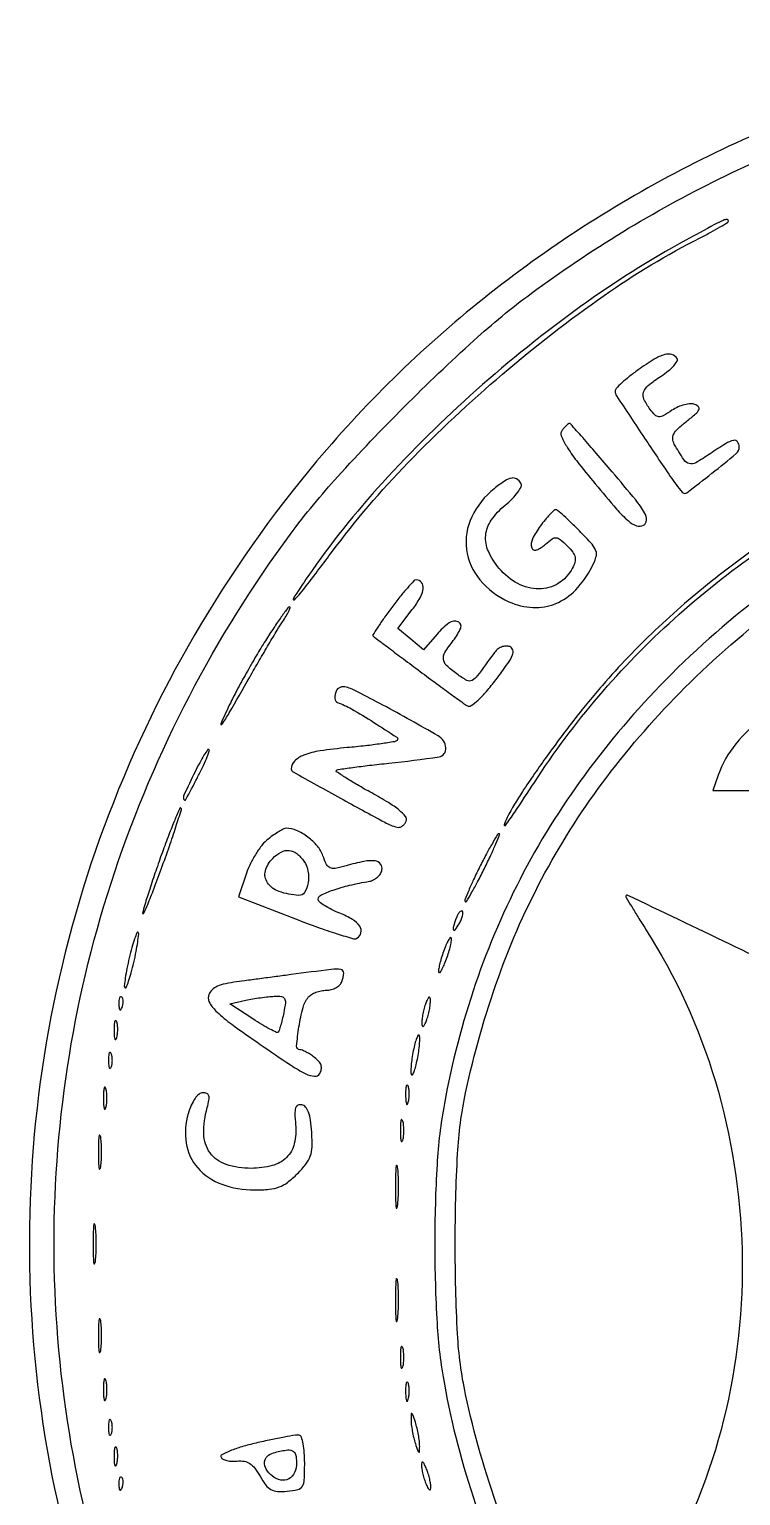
# Model space of a CAD drawing. Extents: x 0 to 449, y 1 to 450.
# Drawn here: x 0.5 to 132.3, y 178.4 to 450 of the extents above; entities that cross this region are included whole.
import ezdxf

# ---------------------------------------------------------------- set-up
doc = ezdxf.new("R2010")
doc.units = 0

msp = doc.modelspace()

# ---------------------------------------------------------------- linework, layer by layer
for points in [[(309.933214, 432.782373, 0.053037), (264.480186, 446.038393, 0.017311), (255.650568, 447.311316, 0.004605), (241.496313, 448.722185, 0.00283), (227.113568, 449.940154, 0.051089), (222.5, 449.83279, -0.013758), (221.766966, 449.760839, -0.000314), (218.26875, 449.516617, -0.000703), (214.170738, 449.238893, -0.000476), (209.5, 448.933416, 0.051606), (165.716348, 441.531295, 0.049601), (123.756541, 425.270227, 0.049545), (85.777412, 401.041995, 0.051239), (53.776173, 370.058373, 0.086257), (14.35399, 302.322327, 0.088154), (0.49313, 225.775126, 0.088142), (13.850899, 149.130034, 0.086205)], [(16.309268, 156.086223, -0.080952), (5.078203, 225, -0.080952), (16.309268, 293.913777, -0.078517), (48.877759, 356.5, -0.025343), (57.622035, 367.155352, -0.01188), (69.933648, 380.066352, -0.01188), (82.844648, 392.377965, -0.025343), (93.5, 401.122241, -0.044827), (128.296572, 422.309672, -0.045759), (166.077818, 436.785053, -0.046085), (205.603532, 444.072575, -0.046841), (245.576322, 443.937023, -0.02772), (269.467992, 440.266733, -0.026612), (293.141452, 433.941987, -0.02679)], [(307.212582, 349.731449, 0.065804), (270.754801, 367.465589, 0.010067), (266.172982, 368.888843, 0.006699), (260.868598, 370.34347, 0.006744), (255.681218, 371.61712, 0.013088), (251.5, 372.469499, 0.023852), (241.867919, 373.701685, 0.011294), (229.364872, 374.414541, 0.011202), (217.013475, 374.562309, 0.027871), (208, 373.96503, 0.039899), (183.113199, 368.877371, 0.043588), (160.109524, 359.993953, 0.043426), (138.921015, 347.222318, 0.039058), (119.4355, 330.5645, 0.035626), (104.15584, 312.937156, 0.039188), (92.065353, 293.848993, 0.039434), (83.161427, 273.219494, 0.036968), (77.375798, 251, 0.030777), (76.022466, 239.709165, 0.01444), (75.597569, 225, 0.01444), (76.022466, 210.290835, 0.030777), (77.375798, 199, 0.036968), (83.161427, 176.780506, 0.039434)], [(87.441099, 175.568966, -0.032474), (81.305715, 197.125253, -0.040082), (79.816185, 208.323206, -0.013061), (79.382286, 225.00747, -0.01309), (79.821606, 241.709272, -0.03942), (81.312375, 253, -0.033275), (87.37725, 274.364436, -0.038256), (96.011865, 293.720453, -0.038396), (107.463627, 311.475964, -0.033966), (121.9376, 328.0624, -0.035454), (139.585464, 343.370503, -0.041352), (158.372023, 355.174525, -0.041058), (178.962657, 363.789399, -0.034108), (202, 369.573683, -0.03902), (212.564871, 370.631667, -0.012155), (228.517592, 370.591798, -0.012197), (244.471773, 369.774216, -0.038114), (255.089303, 368.150147, -0.046086), (282.967454, 358.909069, -0.049022), (308.071499, 344.861789, -0.049224)], [(136.76159, 322.679323, 0.066891), (131.36623, 317.657593, 0.088288), (128.083901, 311.810834), (127.104039, 309), (134.341921, 309, -0.08031)], [(147.823725, 272.037754, 0.001683), (130.263746, 280.523667, 0.00009), (111.268853, 289.620058, 0.551909), (111, 289.450683, 0.133656), (111.078783, 289.161223, 0.001633), (112.07465, 287.479866, 0.004719), (113.256218, 285.541573, 0.003054), (114.658383, 283.319861, -0.070191), (127.579994, 255.066217, -0.066179), (132.52376, 223.760678, -0.066526), (129.111392, 192.403714, -0.072343), (117.577634, 163.99715, 0.002979)]]:
    msp.add_lwpolyline(points, format="xyb")
for points in [[(122.114116, 410.945988, 0.031537), (102.602638, 398.655858, 0.025519), (83.295783, 383.164437, 0.025749), (65.885503, 365.985688, 0.034505), (52.088984, 348.629334, 0.00895), (49.373233, 344.52676, 0.901879), (49.597308, 344.349261, 0.030042), (51.789881, 346.884956, 0.003039), (56.596678, 353.25, -0.032487), (70.601889, 369.687013, -0.023509), (88.161454, 386.149075, -0.023671), (106.972461, 400.712441, -0.035647), (124.75, 411.373846, 0.006851), (126.76235, 412.428271, 0.010774), (128.457812, 413.394289, 0.005058), (129.850945, 414.247573, 0.258306), (130, 414.516846, 0.423219), (129.72399, 414.784523, 0.098957), (129.023493, 414.622041, 0.017638), (127.419303, 413.826317, 0.00083)], [(113.25, 386.900623, 0.013242), (111.621867, 385.681444, 0.01887), (110.248437, 384.508174, 0.015117), (109.201049, 383.482483, 0.19378), (109, 382.983207, 0.146996), (109.256575, 382.129338, 0.000682), (114.444769, 374.299032, 0.002666), (119.233527, 367.175611, 0.025626), (121.439272, 364.264644, 0.399526), (122.303106, 364.168427, 0.005333), (126.936996, 367.764331, 0.006524), (131.432378, 371.426781, 0.222071), (132, 372.641771, 0.164324), (131.681124, 373.58584, 0.295379), (130.940981, 373.851744, 0.081712), (129.483137, 373.248076, 0.0103), (126.613327, 371.383217, -0.017545), (123.956523, 369.711011, -0.200295), (122.754588, 369.552262, -0.184017), (121.741917, 370.287522, -0.014446), (119.969054, 373.179511, -0.112057), (119.675871, 374.134491, -0.142791), (119.866132, 375.031633, -0.083239), (120.638145, 376.028958, -0.020481), (122.222037, 377.376667, 0.011868), (123.903359, 378.758075, 0.09891), (124.506192, 379.531461, 0.303078), (124.438702, 380.074556, 0.123674), (123.800284, 380.523144, 0.109991), (122.986633, 380.643874, 0.044569), (121.873786, 380.463282, 0.0413), (120.666155, 380.046251, 0.041268), (119.543157, 379.436321, -0.015381), (117.899104, 378.42997, -0.141297), (117.094156, 378.234874, -0.190009), (116.425124, 378.532436, -0.032203), (115.494173, 379.610333, -0.050091), (114.35524, 381.476777, -0.19473), (114.271472, 382.801473, -0.145198), (115.147482, 384.055183, -0.024423), (117.550336, 385.784075, 0.025527), (118.857997, 386.729343, 0.040126), (119.864915, 387.680943, 0.047824), (120.481882, 388.513321, 0.281029), (120.478941, 389.034075, 0.187222), (119.51921, 389.759228, 0.141912), (118.187764, 389.75252, 0.06684), (116.240758, 388.881962, 0.015581)], [(99.200513, 375.741603, 0.273399), (99.036517, 374.71869, 0.044227), (99.974603, 372.840328, 0.027568), (101.892678, 370.076606, 0.007046), (105.301403, 365.825945, 0.005751), (109.261981, 361.138174, 0.036942), (111.458947, 358.947638, 0.088315), (112.97979, 358.048543, 0.215531), (114.249489, 358.133523, 0.268486), (114.827874, 359.066811, 0.140617), (114.479719, 360.434837, 0.039609), (112.820147, 362.820564, 0.004154), (108.458274, 368.049181, 0.001883), (105.524513, 371.480815, 0.003061), (103.004021, 374.370697, 0.000494), (100.759073, 376.908001, 0.214572), (100.554565, 377, 0.173373), (100.381678, 376.938195, 0.015535), (100.029071, 376.630346, 0.018775), (99.623119, 376.223624, 0.013546)], [(86.614879, 364.911704, 0.115255), (82.45855, 359.716741, 0.144553), (81.491265, 353.652329, 0.14355), (83.973675, 348.004265, 0.113127), (89.331231, 343.963066, 0.092363), (93.780005, 342.8897, 0.112359), (97.99408, 343.618431, 0.104335), (101.704581, 346.172917, 0.070793), (104.689434, 350.366325, 0.039118), (105.461276, 352.196736, 0.163909), (105.456477, 353.37482, 0.101123), (104.727539, 354.617313, 0.010343), (102.384107, 357.118685, 0.007489), (100.887681, 358.605933, 0.011096), (99.528526, 359.859864, 0.006468), (98.361051, 360.863391, 0.176058), (97.985111, 361, 0.192975), (97.643924, 360.863225, 0.01333), (96.89882, 360.112457, 0.017439), (96.04236, 359.136109, 0.012142), (95.142282, 357.978576, 0.044821), (93.697882, 355.607061, 0.188407), (93.558855, 353.975887, 0.44496), (94.442873, 353.553138, 0.086293), (96.134571, 354.621785, -0.025206), (97.363344, 355.625983, -0.18012), (98.088867, 355.833309, -0.159482), (98.821176, 355.528538, -0.018683), (100.135682, 354.308763, -0.031742), (101.162304, 353.142807, -0.109445), (101.589156, 352.237181, -0.128143), (101.559339, 351.319098, -0.051053), (101.077469, 350.144753, -0.131076), (98.468841, 347.356145, -0.140532), (94.887432, 346.330829, -0.125268), (90.983086, 347.326283, -0.093373), (87.527032, 350.150243, -0.068728), (85.533984, 353.313262, -0.130216), (85.039587, 356.263266, -0.129831), (86.070364, 359.077086, -0.06812), (88.615996, 361.835002, 0.025571), (89.95219, 363.056304, 0.038457), (90.971508, 364.260889, 0.043931), (91.588743, 365.296216, 0.25624), (91.556979, 365.907806, 0.112945), (90.763269, 366.712526, 0.193938), (89.850586, 366.882598, 0.098649), (88.610471, 366.364777, 0.018578)], [(152.415628, 364.62553, 0.022053), (139.624712, 357.012388, 0.021912), (127.52577, 348.286913, 0.022269), (116.43216, 338.690813, 0.024823), (106.651306, 328.471644, 0.012753), (101.629718, 322.366814, 0.00962), (96.417264, 315.418344, 0.009566), (91.845434, 308.810171, 0.02744), (89.019095, 304, 0.045446), (88.470482, 302.648233, 0.832993), (88.674765, 302.542806, 0.018188), (90.413745, 304.96951, 0.002154), (94.053229, 310.511205, -0.032583), (105.986439, 326.474089, -0.032346), (119.919609, 340.792893, -0.031875), (135.788638, 353.38197, -0.029685), (153.5, 364.181723, 0.004343), (156.883471, 366.016532, 0.008303), (159.5625, 367.558252, 0.005924), (161.552849, 368.780314, 0.751021), (161.5, 368.964099, 0.10856), (160.827401, 368.818073, 0.003874), (158.418966, 367.690669, 0.006987), (155.58574, 366.28861, 0.00482)], [(67.631111, 342.915678, 0.006122), (66.199559, 340.948375, 0.010182), (65.047954, 339.252183, 0.004104), (64.125819, 337.806775, 0.390866), (64.167656, 337.583893, -0.000569), (64.42568, 337.391312, -0.000004), (66.752374, 335.650589, -0.000015), (69.409538, 333.662475, -0.000009), (72.5, 331.349935, 0.001337), (75.647392, 329.007809, 0.00185), (78.484199, 326.924769, 0.001152), (80.880931, 325.186922, 0.022997), (81.637699, 324.692109, 0.293298), (82.330291, 324.718094, 0.032977), (83.619468, 325.74792, 0.030047), (85.184958, 327.359902, 0.016), (86.931189, 329.525085, 0.007903), (89.117919, 332.518632, 0.055196), (89.992254, 334.100973, 0.171735), (90.043111, 335.035405, 0.233776), (89.479719, 335.646156, 0.105924), (88.730859, 335.763435, 0.08717), (87.941536, 335.578941, 0.07701), (87.180651, 335.104835, 0.058998), (86.517503, 334.38146, -0.003501), (83.476973, 330.221187, -0.107062), (82.514427, 329.37807, -0.260311), (81.56234, 329.381189, -0.029393), (79.679198, 330.591849, -0.030013), (77.759655, 332.176575, -0.180889), (77.192345, 333.313781, -0.168962), (77.490907, 334.589286, -0.025461), (79.029706, 336.764894, 0.068046), (80.399394, 339.099183, 0.418382), (79.913185, 340.256421, 0.261058), (78.255521, 340.039407, 0.054427), (76.027953, 337.965718), (73.5, 335.038937), (71.134329, 337.023426), (68.768659, 339.007914), (71.439709, 342.509842, 0.035727), (72.863046, 344.681467, 0.09511), (73.44203, 346.433855, 0.203912), (73.135673, 347.528647, 0.227728), (72.154438, 348, 0.206025), (71.727929, 347.816466, 0.007748), (70.525605, 346.50648, 0.012867), (69.138396, 344.864002, 0.008577)], [(44.232641, 336.75, 0.007693), (42.52805, 333.956262, 0.005194), (40.666354, 330.720312, 0.005233), (38.931189, 327.553286, 0.010372), (37.634179, 325, 0.007874), (35.94781, 321.356837, 0.896717), (36.143688, 321.242969, 0.028251), (37.533684, 323.369736, 0.001703), (41.321035, 330, -0.002443), (43.082465, 333.073047, -0.002501), (44.860211, 336.104688, -0.002423), (46.429296, 338.721104, -0.010485), (47.400706, 340.25, 0.01247), (48.065365, 341.305333, 0.023591), (48.538332, 342.192187, 0.025473), (48.810307, 342.850413, 0.517973), (48.704651, 343, 0.238164), (48.394301, 342.843282, 0.003624), (47.174284, 341.164062, 0.008838), (45.783357, 339.145672, 0.005621)], [(57.315731, 327.380398, 0.05028), (57.1258, 326.683105, 0.071903), (57.111784, 326.043098, 0.093926), (57.266989, 325.556844, 0.187963), (57.57009, 325.300019, -0.047621), (60.165587, 324.120584, -0.010894), (64.296008, 321.625129, -0.004099), (68.56339, 318.868988, -0.475228), (68.622646, 318.289313, -0.157193), (68.135783, 318.039815, -0.004042), (65.675934, 317.658864, -0.008203), (62.748518, 317.278653, -0.005464), (59.382956, 316.934775, 0.013946), (54.349529, 316.334054, 0.054146), (51.315149, 315.543519, 0.105533), (49.642206, 314.463327, 0.196536), (49.025165, 313, 0.275545), (49.357531, 312.428591, 0.000653), (58.114984, 307.588294, 0.002193), (66.318161, 303.115111, 0.05877), (68.624173, 302.200908, 0.124648), (69.094904, 302.195252, 0.089393), (69.578641, 302.407985, 0.080254), (70.001528, 302.804156, 0.072987), (70.2948, 303.325853, 0.266547), (70.161854, 304.179078, 0.052361), (69.02741, 305.325421, 0.034488), (67.021936, 306.7482, 0.011665), (63.921853, 308.542837, -0.006144), (61.295497, 310.024759, -0.01052), (59.146824, 311.333404, -0.004577), (57.408062, 312.465737, -0.473778), (57.38304, 312.716373, -0.161558), (57.729282, 312.890101, -0.001747), (60.393153, 313.268778, -0.005274), (63.491331, 313.664892, -0.003381), (67.095789, 314.062456, 0.012286), (76.38429, 315.254737, 0.39951), (77.655792, 316.898494, 0.241185), (76.212711, 319.124799, 0.006872), (65.997103, 324.820428, 0.004913), (61.2995, 327.29625, 0.047151), (59.202181, 328.136345, 0.160158), (58.049107, 328.100745, 0.217303)], [(31.188606, 312.451309, 0.003261), (29.137282, 308.158057, 0.204865), (29.108488, 307.337448, 0.640336), (29.479272, 307.314195, 0.003642), (31.61543, 311.347798, 0.008787), (32.554825, 313.233494, 0.013938), (33.285108, 314.883257, 0.00781), (33.825423, 316.26304, 0.293795), (33.757475, 316.575858, 0.468812), (33.522703, 316.554345, 0.011403), (32.846012, 315.52113, 0.016662), (32.055278, 314.151897, 0.009535)], [(25.133094, 297.554187, 0.004133), (23.907802, 294.078402, 0.004608), (22.784962, 290.706377, 0.004264), (21.879299, 287.816492, 0.02412), (21.484729, 286.251249, 0.86294), (21.634511, 286.197323, 0.023718), (22.268016, 287.525574, 0.008527), (23.428305, 290.4259, 0.003367), (24.929198, 294.452832, 0.003605), (26.436918, 298.67716, 0.005847), (27.650275, 302.291113, 0.001508), (28.655352, 305.437351, 0.27988), (28.577563, 305.75577, 0.529328), (28.370702, 305.716358, 0.002813), (27.421332, 303.490974, 0.00798), (26.344969, 300.808944, 0.004625)], [(44.729495, 300.001861, 0.058031), (43.649689, 298.928404, 0.026875), (42.500531, 297.314221, 0.026186), (41.461872, 295.468532, 0.032968), (40.708654, 293.658346), (39.228036, 289.312972), (49.795063, 285.209361, 0.006333), (53.904249, 283.673201, 0.009764), (57.498594, 282.459865, 0.004626), (60.548334, 281.527226, 0.21343), (61.181045, 281.611892, 0.196505), (61.923637, 282.632184, 0.213264), (61.705777, 283.83528, 0.108463), (60.347621, 285.11415, 0.041265), (58, 286.267865, -0.021101), (56.467841, 286.945643, -0.030009), (55.175, 287.683615, -0.030119), (54.231095, 288.384784, -0.221435), (54, 288.881011, -0.293427), (54.48185, 289.631391, -0.023505), (56.769928, 290.550945, -0.025708), (59.82969, 291.44316, -0.016066), (63.488516, 292.185584, 0.075397), (64.273708, 292.444545, 0.065125), (64.991256, 292.93455, 0.06747), (65.53536, 293.571631, 0.095755), (65.811841, 294.261484, 0.214991), (65.548032, 295.371754, 0.201606), (64.530414, 295.949145, 0.080311), (62.48524, 295.863083, 0.019244), (59.173984, 295.049898, -0.020394), (57.171016, 294.562884, -0.152924), (56.211413, 294.664754, -0.178434), (55.558336, 295.288475, -0.02996), (54.880811, 296.912062, 0.092455), (53.856581, 298.701684, 0.055992), (52.073084, 300.378999, 0.056545), (49.994231, 301.596727, 0.104609), (48.087806, 302, 0.118313), (47.628443, 301.88976, 0.016417), (46.76384, 301.413047, 0.018043), (45.76205, 300.76696, 0.014409)], [(83.948919, 294.898809, 0.006748), (82.794696, 292.533483, 0.010824), (81.881474, 290.48213, 0.004828), (81.171369, 288.742432, 0.299305), (81.235733, 288.430933, 0.485578), (81.469324, 288.458789, 0.005075), (82.431607, 290.0719, 0.011008), (83.542359, 292.077827, 0.00639), (84.791873, 294.532124, 0.005559), (85.981092, 297.012895, 0.009676), (86.904521, 299.100061, 0.004161), (87.615905, 300.836268, 0.530612), (87.505058, 301, 0.262824), (87.236957, 300.848616, 0.003758), (86.263982, 299.207775, 0.00924), (85.163888, 297.237565, 0.005821)], [(51.368346, 295.8845, -0.111888), (52.109663, 294.07159, -0.080018), (52.122018, 291.87279, -0.098239), (51.486093, 290.130263, -0.278892), (50.385447, 289.55577, -0.067656), (46.782339, 290.278688, -0.157959), (44.611958, 291.916474, -0.221634), (44.22663, 294.098258, -0.131752), (45.571429, 296.428571, -0.07151), (47.13764, 297.601079, -0.149455), (48.614832, 297.90534, -0.148034), (50.019267, 297.332115, -0.069696)], [(79.623539, 285.461341, 0.013074), (79.038161, 283.807875, 0.18392), (79.068872, 283.189955, 0.582659), (79.370907, 283.158973, 0.022794), (80.122073, 284.325003, 0.028467), (80.494276, 285.058111, 0.039963), (80.734072, 285.751423, 0.045448), (80.826923, 286.318576, 0.217548), (80.715202, 286.618131, 0.299281), (80.487156, 286.665262, 0.109577), (80.201425, 286.471425, 0.064271), (79.896209, 286.051117, 0.033338)], [(19, 278, 0.009475), (18.562428, 276.010544, 0.014327), (18.264382, 274.262701, 0.008988), (18.086677, 272.816554, 0.226165), (18.216515, 272.450152, 0.535941), (18.441942, 272.495513, 0.013685), (18.877503, 273.64958, 0.017232), (19.358938, 275.211145, 0.009436), (19.846154, 277.153846, 0.008578), (20.272071, 279.155077, 0.013075), (20.566247, 280.90667, 0.007622), (20.749266, 282.363154, 0.227602), (20.629639, 282.703695, 0.538766), (20.420622, 282.660681, 0.011493), (19.984175, 281.488741, 0.015798), (19.498967, 279.930822, 0.008722)], [(77.111111, 278.888889, 0.013599), (76.710143, 277.629488, 0.020191), (76.434256, 276.505327, 0.015984), (76.278434, 275.588318, 0.234605), (76.379871, 275.286796, 0.471068), (76.591895, 275.307014, 0.026143), (76.983562, 275.956022, 0.025116), (77.431397, 276.90609, 0.013709), (77.888889, 278.111111, 0.013599), (78.289857, 279.370512, 0.020191), (78.565744, 280.494673, 0.015984), (78.721566, 281.411682, 0.234605), (78.620129, 281.713204, 0.471068), (78.408105, 281.692986, 0.026143), (78.016438, 281.043978, 0.025116), (77.568603, 280.09391, 0.013709)], [(49, 274.888954, 0.000088), (46.207794, 274.517224, 0.00007), (43.191697, 274.114721, 0.00007), (40.395141, 273.740718, 0.000177), (38.354715, 273.466812, 0.024904), (36.373102, 273.098858, 0.066428), (35.033446, 272.58533, 0.096236), (34.176183, 271.876941, 0.108559), (33.691126, 270.926865, 0.209412), (33.903031, 269.588944, 0.062213), (35.257976, 267.961239, 0.030933), (37.993848, 265.701013, 0.005834), (43.283475, 261.948875, 0.004537), (48.883095, 258.148921, 0.032769), (51.706634, 256.526127, 0.089212), (53.344371, 256.058434, 0.298632), (54.287825, 256.549832, 0.080772), (54.582301, 257.359035, 0.124232), (54.538297, 258.099231, 0.106075), (54.132446, 258.811467, 0.048304), (53.340762, 259.541587, 0.019799), (52.57162, 260.077828, 0.021499), (51.782868, 260.536011, 0.021595), (51.078008, 260.867914, 0.090416), (50.622192, 260.968197, -0.427967), (50.010321, 261.657693, -0.018604), (50.439427, 265.212039, -0.024565), (51.19088, 268.799733, -0.109721), (52.166305, 270.700386, -0.083261), (52.743631, 271.198557, -0.043937), (53.595034, 271.618238, -0.042127), (54.566977, 271.903998, -0.050479), (55.515456, 272, 0.064323), (56.428872, 272.117996, 0.061495), (57.297346, 272.46465, 0.066296), (57.992359, 272.976747, 0.109682), (58.393011, 273.581787, 0.079246), (58.731525, 275.183773, 0.388612), (58.192099, 275.835738, 0.065799), (56.429241, 275.847843, 0.001909)], [(17.078947, 269.416667, 0.018894), (17.137993, 268.670344, 0.168741), (17.279315, 268.37858, 0.470617), (17.461564, 268.395823, 0.054073), (17.683114, 268.8125, 0.051402), (17.839148, 269.359369, 0.05415), (17.876576, 269.916927, 0.060344), (17.797407, 270.402231, 0.126455), (17.604167, 270.729167, 0.296942), (17.385309, 270.77538, 0.208169), (17.200665, 270.592839, 0.077125), (17.089945, 270.112848, 0.028489)], [(47.614583, 267.822917, -0.008922), (47.342196, 266.57701, -0.01207), (47.048959, 265.46224, -0.00913), (46.767128, 264.549923, -0.117415), (46.58134, 264.248007, -0.316044), (46.267046, 264.193027, -0.010108), (45.046017, 264.796859, -0.016156), (43.578956, 265.620909, -0.01009), (41.91336, 266.67509), (37.643207, 269.5), (40.571603, 270.131685, -0.010613), (41.866117, 270.382298, -0.00738), (43.33744, 270.612568, -0.007447), (44.75669, 270.791761, -0.015233), (45.875, 270.881685, -0.04025), (47.204742, 270.840876, -0.2401), (47.76659, 270.470828, -0.162797), (47.920926, 269.686694, -0.017245)], [(73.571429, 268.428571, 0.01763), (73.346523, 267.376727, 0.024478), (73.225007, 266.420827, 0.022563), (73.199935, 265.646795, 0.195604), (73.331236, 265.335431, 0.453302), (73.541307, 265.349272, 0.049436), (73.830364, 265.81547, 0.034717), (74.141471, 266.579214, 0.01788), (74.428571, 267.571429, 0.01763), (74.653477, 268.623273, 0.024478), (74.774993, 269.579173, 0.022563), (74.800065, 270.353205, 0.195604), (74.668764, 270.664569, 0.453302), (74.458693, 270.650728, 0.049436), (74.169636, 270.18453, 0.034717), (73.858529, 269.420786, 0.01788)], [(16.194949, 264.5, 0.012823), (16.235556, 263.431793, 0.080377), (16.356533, 262.900903, 0.597527), (16.51666, 262.883358, 0.087174), (16.692991, 263.269032, 0.037336), (16.832894, 264.036634, 0.029507), (16.872264, 264.880008, 0.030339), (16.814405, 265.671085, 0.06278), (16.655937, 266.269032, 0.31318), (16.47713, 266.386009, 0.333666), (16.315079, 266.257153, 0.052471), (16.212705, 265.580113, 0.014395)], [(71.555556, 260.444444, 0.013023), (71.325632, 259.014252, 0.018695), (71.202668, 257.736915, 0.014773), (71.172439, 256.696271, 0.198781), (71.315479, 256.351188, 0.514681), (71.527654, 256.386572, 0.029048), (71.830446, 257.109138, 0.025168), (72.150166, 258.186766, 0.013162), (72.444444, 259.555556, 0.013023), (72.674368, 260.985748, 0.018695), (72.797332, 262.263085, 0.014773), (72.827561, 263.303729, 0.198781), (72.684521, 263.648812, 0.514681), (72.472346, 263.613428, 0.029048), (72.169554, 262.890862, 0.025168), (71.849834, 261.813234, 0.013162)], [(15.157895, 259, 0.017491), (15.189089, 258.10856, 0.078554), (15.306058, 257.601562, 0.447206), (15.474999, 257.540618, 0.174857), (15.662281, 257.75, 0.057986), (15.818615, 258.320008, 0.037979), (15.87034, 259, 0.037979), (15.818615, 259.679992, 0.057986), (15.662281, 260.25, 0.174857), (15.474999, 260.459382, 0.447206), (15.306058, 260.398438, 0.078554), (15.189089, 259.89144, 0.017491)], [(14.232003, 252, 0.011065), (14.259713, 250.748017, 0.052887), (14.366341, 250.042187, 0.542911), (14.521012, 249.99086, 0.161593), (14.689326, 250.25, 0.039571), (14.831531, 251.047266, 0.024357), (14.877971, 252, 0.024357), (14.831531, 252.952734, 0.039571), (14.689326, 253.75, 0.161593), (14.521012, 254.00914, 0.542911), (14.366341, 253.957813, 0.052887), (14.259713, 253.251983, 0.011065)], [(29.917334, 249.118422, 0.112707), (29.553347, 243.663722, 0.140703), (31.694846, 239.084103, 0.128345), (36.13607, 236.055301, 0.086019), (42.224806, 235, 0.02331), (44.949897, 235.127112, 0.066855), (46.792323, 235.552162, 0.073629), (48.356085, 236.421207, 0.032803), (50.132583, 237.978737, 0.029669), (51.738164, 239.787071, 0.083761), (52.544879, 241.265068, 0.076932), (52.858359, 242.998273, 0.022371), (52.80566, 245.719742, 0.018951), (52.581658, 247.908354, 0.052175), (52.20715, 249.411695, 0.08334), (51.676393, 250.350182, 0.177456), (50.970634, 250.77184, 0.155187), (50.2537, 250.684933, 0.211997), (49.827982, 250.20387, 0.085813), (49.684092, 249.147871, 0.014825), (49.816524, 247.126725, -0.081247), (49.578655, 243.584897, -0.141187), (48.151808, 241.032335, -0.130839), (45.491064, 239.507618, -0.065132), (41.610784, 239, -0.077509), (36.940138, 239.728408, -0.159675), (33.976313, 241.871695, -0.155068), (32.80411, 245.404928, -0.071925), (33.442229, 250.25, 0.021918), (33.772272, 251.654986, 0.117504), (33.735548, 252.435096, 0.223755), (33.370631, 252.850126, 0.102685), (32.64855, 253, 0.17426), (31.925868, 252.740244, 0.066981), (31.190359, 251.945844, 0.051092), (30.500267, 250.715206, 0.029477)], [(70.194949, 252.5, 0.012823), (70.235556, 251.431793, 0.080377), (70.356533, 250.900903, 0.597527), (70.51666, 250.883358, 0.087174), (70.692991, 251.269032, 0.037336), (70.832894, 252.036634, 0.029507), (70.872264, 252.880008, 0.030339), (70.814405, 253.671085, 0.06278), (70.655937, 254.269032, 0.31318), (70.47713, 254.386009, 0.333666), (70.315079, 254.257153, 0.052471), (70.212705, 253.580113, 0.014395)], [(69.232003, 246, 0.011065), (69.259713, 244.748017, 0.052887), (69.366341, 244.042187, 0.542911), (69.521012, 243.99086, 0.161593), (69.689326, 244.25, 0.039571), (69.831531, 245.047266, 0.024357), (69.877971, 246, 0.024357), (69.831531, 246.952734, 0.039571), (69.689326, 247.75, 0.161593), (69.521012, 248.00914, 0.542911), (69.366341, 247.957813, 0.052887), (69.259713, 247.251983, 0.011065)], [(13.299664, 242, 0.006336), (13.324637, 240.02938, 0.03126), (13.422038, 238.923438, 0.664672), (13.564074, 238.887591, 0.124239), (13.716254, 239.25, 0.023547), (13.846019, 240.502218, 0.014044), (13.888098, 242, 0.014044), (13.846019, 243.497782, 0.023547), (13.716254, 244.75, 0.124239), (13.564074, 245.112409, 0.664672), (13.422038, 245.076562, 0.03126), (13.324637, 243.97062, 0.006336)], [(68.32814, 235.5, 0.004587), (68.354021, 232.993969, 0.026082), (68.449454, 231.664364, 0.78507), (68.583963, 231.648711, 0.062969), (68.729798, 232.272304, 0.015806), (68.851521, 233.951761, 0.010474), (68.889785, 235.88463, 0.010546), (68.847937, 237.765662, 0.02012), (68.721732, 239.272304, 0.180442), (68.577707, 239.54838, 0.613017), (68.440431, 239.495614, 0.021409), (68.349747, 238.014488, 0.004873)], [(12.320074, 225, 0.005179), (12.344207, 222.670434, 0.025693), (12.43855, 221.364063, 0.707215), (12.576315, 221.333801, 0.108536), (12.723396, 221.75, 0.019375), (12.849065, 223.229765, 0.011494), (12.889766, 225, 0.011494), (12.849065, 226.770235, 0.019375), (12.723396, 228.25, 0.108536), (12.576315, 228.666199, 0.707215), (12.43855, 228.635937, 0.025693), (12.344207, 227.329566, 0.005179)], [(68.32814, 214.5, 0.004587), (68.354021, 211.993969, 0.026082), (68.449454, 210.664364, 0.78507), (68.583963, 210.648711, 0.062969), (68.729798, 211.272304, 0.015806), (68.851521, 212.951761, 0.010474), (68.889785, 214.88463, 0.010546), (68.847937, 216.765662, 0.02012), (68.721732, 218.272304, 0.180442), (68.577707, 218.54838, 0.613017), (68.440431, 218.495614, 0.021409), (68.349747, 217.014488, 0.004873)], [(13.299664, 208, 0.006336), (13.324637, 206.02938, 0.03126), (13.422038, 204.923438, 0.664672), (13.564074, 204.887591, 0.124239), (13.716254, 205.25, 0.023547), (13.846019, 206.502218, 0.014044), (13.888098, 208, 0.014044), (13.846019, 209.497782, 0.023547), (13.716254, 210.75, 0.124239), (13.564074, 211.112409, 0.664672), (13.422038, 211.076562, 0.03126), (13.324637, 209.97062, 0.006336)], [(69.232003, 204, 0.011065), (69.259713, 202.748017, 0.052887), (69.366341, 202.042187, 0.542911), (69.521012, 201.99086, 0.161593), (69.689326, 202.25, 0.039571), (69.831531, 203.047266, 0.024357), (69.877971, 204, 0.024357), (69.831531, 204.952734, 0.039571), (69.689326, 205.75, 0.161593), (69.521012, 206.00914, 0.542911), (69.366341, 205.957813, 0.052887), (69.259713, 205.251983, 0.011065)], [(14.232003, 198, 0.011065), (14.259713, 196.748017, 0.052887), (14.366341, 196.042187, 0.542911), (14.521012, 195.99086, 0.161593), (14.689326, 196.25, 0.039571), (14.831531, 197.047266, 0.024357), (14.877971, 198, 0.024357), (14.831531, 198.952734, 0.039571), (14.689326, 199.75, 0.161593), (14.521012, 200.00914, 0.542911), (14.366341, 199.957813, 0.052887), (14.259713, 199.251983, 0.011065)], [(70.194949, 197.5, 0.012823), (70.235556, 196.431793, 0.080377), (70.356533, 195.900903, 0.597527), (70.51666, 195.883358, 0.087174), (70.692991, 196.269032, 0.037336), (70.832894, 197.036634, 0.029507), (70.872264, 197.880008, 0.030339), (70.814405, 198.671085, 0.06278), (70.655937, 199.269032, 0.31318), (70.47713, 199.386009, 0.333666), (70.315079, 199.257153, 0.052471), (70.212705, 198.580113, 0.014395)], [(71.19936, 192.5, 0.0298), (71.255671, 191.556033, 0.014229), (71.434548, 190.353125, 0.01405), (71.693325, 189.103357, 0.019418), (72, 188, 0.004595), (72.442721, 186.660122, 0.172749), (72.63806, 186.413781, 0.574334), (72.778516, 186.487696, 0.010926), (72.80064, 187.5, 0.0298), (72.744329, 188.443967, 0.014229), (72.565452, 189.646875, 0.01405), (72.306675, 190.896643, 0.019418), (72, 192, 0.004595), (71.557279, 193.339878, 0.172749), (71.36194, 193.586219, 0.574334), (71.221484, 193.512304, 0.010926)], [(15.157895, 191, 0.017491), (15.189089, 190.10856, 0.078554), (15.306058, 189.601562, 0.447206), (15.474999, 189.540618, 0.174857), (15.662281, 189.75, 0.057986), (15.818615, 190.320008, 0.037979), (15.87034, 191, 0.037979), (15.818615, 191.679992, 0.057986), (15.662281, 192.25, 0.174857), (15.474999, 192.459382, 0.447206), (15.306058, 192.398438, 0.078554), (15.189089, 191.89144, 0.017491)], [(42.5, 188.110998, 0.013967), (39.851298, 187.406582, 0.024237), (37.703125, 186.655557, 0.022301), (36.150416, 185.944601, 0.413736), (36, 185.478616, 0.164233), (36.36647, 185.121203, 0.053732), (37.0875, 184.866175, 0.046789), (38.00639, 184.737531, 0.038106), (39, 184.767936, -0.069264), (40.292347, 184.727162, -0.104394), (41.33603, 184.312863, -0.084705), (42.268637, 183.435437, -0.033224), (43.240269, 181.953852, 0.032172), (44.30031, 180.330028, 0.106029), (45.259093, 179.494421, 0.112389), (46.443302, 179.151645, 0.038512), (48.240269, 179.185916, 0.033055), (50.232497, 179.511801, 0.19888), (51.068281, 180.109567, 0.128904), (51.430085, 181.275463, 0.011127), (51.5, 184.416667, 0.019087), (51.427459, 186.316258, 0.029031), (51.20625, 187.952429, 0.02844), (50.890211, 189.193789, 0.269284), (50.5, 189.549049, 0.092631), (49.821654, 189.56786, 0.005211), (47.7375, 189.215604, 0.007863), (45.254288, 188.728801, 0.005672)], [(16.194949, 185.5, 0.012823), (16.235556, 184.431793, 0.080377), (16.356533, 183.900903, 0.597527), (16.51666, 183.883358, 0.087174), (16.692991, 184.269032, 0.037336), (16.832894, 185.036634, 0.029507), (16.872264, 185.880008, 0.030339), (16.814405, 186.671085, 0.06278), (16.655937, 187.269032, 0.31318), (16.47713, 187.386009, 0.333666), (16.315079, 187.257153, 0.052471), (16.212705, 186.580113, 0.014395)], [(50, 184.468615, -0.103425), (49.616346, 182.633714, -0.166463), (48.547283, 181.467909, -0.179229), (47.052781, 181.251101, -0.121111), (45.487265, 182.010569, -0.08182), (44.388932, 183.276072, -0.154344), (44.063867, 184.574843, -0.188801), (44.56074, 185.646258, -0.127622), (45.75, 186.310674, -0.021545), (48.064528, 186.810119, -0.145624), (49.21581, 186.671567, -0.232609), (49.813274, 185.968991, -0.061987)], [(73.140571, 184, 0.04179), (73.200514, 183.284048, 0.018434), (73.393028, 182.353125, 0.018093), (73.670913, 181.375609, 0.02318), (74, 180.5, 0.015364), (74.374931, 179.696484, 0.14515), (74.632858, 179.422706, 0.507108), (74.803802, 179.497353, 0.055166), (74.859429, 180, 0.04179), (74.799486, 180.715952, 0.018434), (74.606972, 181.646875, 0.018093), (74.329087, 182.624391, 0.02318), (74, 183.5, 0.015364), (73.625069, 184.303516, 0.14515), (73.367142, 184.577294, 0.507108), (73.196198, 184.502647, 0.055166)], [(17.078947, 180.416667, 0.018894), (17.137993, 179.670344, 0.168741), (17.279315, 179.37858, 0.470617), (17.461564, 179.395823, 0.054073), (17.683114, 179.8125, 0.051402), (17.839148, 180.359369, 0.05415), (17.876576, 180.916927, 0.060344), (17.797407, 181.402231, 0.126455), (17.604167, 181.729167, 0.296942), (17.385309, 181.77538, 0.208169), (17.200665, 181.592839, 0.077125), (17.089945, 181.112848, 0.028489)]]:
    msp.add_lwpolyline(points, format="xyb", close=True)

doc.saveas('drawing.dxf')
